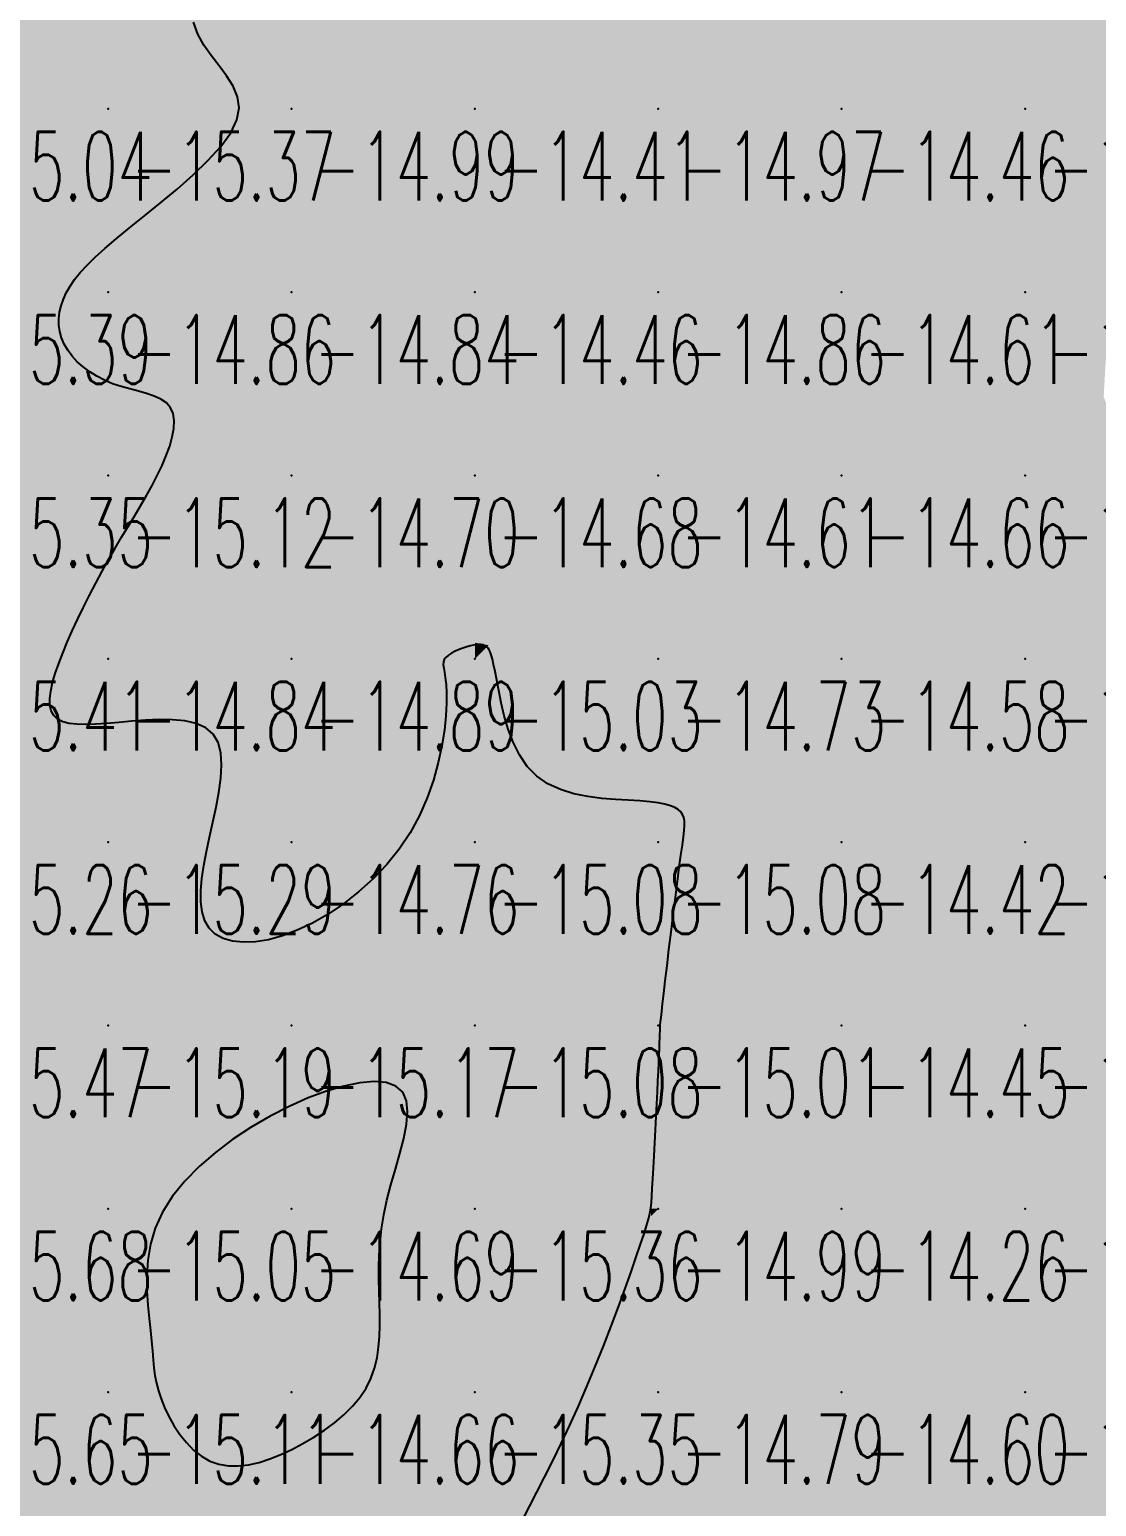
# Model space of a CAD drawing. Header units: millimetres. Extents: x 88261 to 90953, y 390274 to 392322.
# Drawn here: x 89676 to 89734.1, y 390931 to 391011.6 of the extents above; entities that cross this region are included whole.
import ezdxf
from ezdxf.enums import TextEntityAlignment as Align

# ---------------------------------------------------------------- set-up
doc = ezdxf.new("R2010")
doc.units = ezdxf.units.MM
doc.header["$LTSCALE"] = 25
for name, color, linetype in [('CN_04_00', 242, 'Continuous'), ('COTEAlt', 7, 'Continuous'), ('TN_COLORIAGE', 7, 'Continuous')]:
    doc.layers.add(name, color=color, linetype=linetype)
doc.styles.add('Simplex 1.0', font='Simplex.shx', dxfattribs={"width": 0.99, "height": 2.5})
doc.styles.get("Standard").update_dxf_attribs({"font": 'times.ttf'})

# ---------------------------------------------------------------- blocks, each defined once
blk = doc.blocks.new('COTE')
at = {"color": 0}
blk.add_point((0, 0), dxfattribs=at)
at = {"layer": 'COTEAlt'}
blk.add_attdef('ALT', text='', height=3.75, dxfattribs=at).set_placement((1.25, -1.25), align=Align.TOP_LEFT)

msp = doc.modelspace()

# ---------------------------------------------------------------- linework, layer by layer
at = {"layer": 'CN_04_00', "elevation": -15, "flags": 128}
msp.add_lwpolyline([(89702.892, 390930.367), (89703.246, 390931.035), (89703.635, 390931.783), (89704.054, 390932.603), (89704.496, 390933.49), (89704.953, 390934.434), (89705.42, 390935.428), (89705.891, 390936.465), (89706.358, 390937.538), (89706.815, 390938.637), (89707.257, 390939.742), (89707.678, 390940.832), (89708.073, 390941.885), (89708.437, 390942.881), (89708.764, 390943.797), (89709.049, 390944.613), (89709.287, 390945.306), (89709.475, 390945.865), (89709.616, 390946.31), (89709.72, 390946.674), (89709.793, 390946.987), (89709.843, 390947.28), (89709.877, 390947.585), (89709.901, 390947.931), (89709.925, 390948.351), (89709.952, 390948.867), (89709.985, 390949.466), (89710.02, 390950.126), (89710.058, 390950.828), (89710.096, 390951.549), (89710.134, 390952.269), (89710.17, 390952.966), (89710.203, 390953.62), (89710.231, 390954.213), (89710.256, 390954.744), (89710.277, 390955.216), (89710.295, 390955.63), (89710.31, 390955.99), (89710.322, 390956.298), (89710.331, 390956.556), (89710.339, 390956.769), (89710.345, 390956.94), (89710.351, 390957.092), (89710.361, 390957.249), (89710.377, 390957.436), (89710.401, 390957.678), (89710.437, 390957.998), (89710.485, 390958.422), (89710.549, 390958.975), (89710.631, 390959.671), (89710.728, 390960.484), (89710.835, 390961.38), (89710.949, 390962.324), (89711.066, 390963.279), (89711.183, 390964.212), (89711.295, 390965.087), (89711.398, 390965.868), (89711.489, 390966.528), (89711.565, 390967.075), (89711.624, 390967.521), (89711.663, 390967.881), (89711.68, 390968.169), (89711.672, 390968.4), (89711.637, 390968.588), (89711.573, 390968.746), (89711.476, 390968.888), (89711.338, 390969.014), (89711.154, 390969.127), (89710.913, 390969.225), (89710.61, 390969.31), (89710.236, 390969.382), (89709.783, 390969.441), (89709.244, 390969.487), (89708.615, 390969.523), (89707.917, 390969.564), (89707.173, 390969.626), (89706.408, 390969.726), (89705.646, 390969.88), (89704.912, 390970.106), (89704.229, 390970.419), (89703.622, 390970.838), (89703.109, 390971.37), (89702.687, 390971.995), (89702.343, 390972.684), (89702.068, 390973.408), (89701.851, 390974.138), (89701.681, 390974.846), (89701.548, 390975.503), (89701.441, 390976.08), (89701.35, 390976.555), (89701.273, 390976.934), (89701.205, 390977.229), (89701.144, 390977.453), (89701.088, 390977.618), (89701.032, 390977.735), (89700.976, 390977.819), (89700.915, 390977.881), (89700.847, 390977.931), (89700.769, 390977.97), (89700.681, 390977.999), (89700.58, 390978.016), (89700.463, 390978.02), (89700.329, 390978.011), (89700.176, 390977.987), (89700.002, 390977.948), (89699.807, 390977.894), (89699.597, 390977.826), (89699.384, 390977.745), (89699.175, 390977.652), (89698.981, 390977.549), (89698.81, 390977.438), (89698.673, 390977.32), (89698.578, 390977.197), (89698.531, 390977.067), (89698.525, 390976.918), (89698.548, 390976.736), (89698.589, 390976.507), (89698.636, 390976.215), (89698.679, 390975.846), (89698.706, 390975.385), (89698.706, 390974.818), (89698.668, 390974.136), (89698.584, 390973.354), (89698.448, 390972.494), (89698.252, 390971.576), (89697.988, 390970.621), (89697.651, 390969.651), (89697.232, 390968.686), (89696.724, 390967.748), (89696.125, 390966.854), (89695.445, 390966.015), (89694.701, 390965.234), (89693.909, 390964.519), (89693.084, 390963.875), (89692.241, 390963.308), (89691.397, 390962.824), (89690.567, 390962.429), (89689.766, 390962.127), (89689.003, 390961.918), (89688.289, 390961.8), (89687.632, 390961.774), (89687.04, 390961.836), (89686.525, 390961.986), (89686.094, 390962.223), (89685.756, 390962.544), (89685.517, 390962.949), (89685.37, 390963.429), (89685.304, 390963.979), (89685.306, 390964.591), (89685.367, 390965.258), (89685.475, 390965.972), (89685.618, 390966.727), (89685.786, 390967.515), (89685.966, 390968.326), (89686.141, 390969.144), (89686.29, 390969.95), (89686.394, 390970.726), (89686.434, 390971.451), (89686.39, 390972.107), (89686.243, 390972.675), (89685.974, 390973.136), (89685.57, 390973.478), (89685.048, 390973.711), (89684.434, 390973.852), (89683.752, 390973.917), (89683.025, 390973.925), (89682.28, 390973.892), (89681.54, 390973.835), (89680.83, 390973.771), (89680.17, 390973.715), (89679.568, 390973.675), (89679.025, 390973.658), (89678.543, 390973.671), (89678.126, 390973.719), (89677.775, 390973.809), (89677.494, 390973.948), (89677.284, 390974.141), (89677.146, 390974.395), (89677.077, 390974.705), (89677.07, 390975.07), (89677.12, 390975.483), (89677.221, 390975.942), (89677.368, 390976.442), (89677.554, 390976.98), (89677.773, 390977.55), (89678.021, 390978.15), (89678.294, 390978.772), (89678.589, 390979.412), (89678.902, 390980.063), (89679.23, 390980.718), (89679.57, 390981.372), (89679.919, 390982.019), (89680.274, 390982.653), (89680.631, 390983.269), (89680.987, 390983.867), (89681.339, 390984.452), (89681.684, 390985.024), (89682.018, 390985.586), (89682.34, 390986.141), (89682.644, 390986.692), (89682.929, 390987.24), (89683.19, 390987.786), (89683.42, 390988.324), (89683.609, 390988.846), (89683.75, 390989.345), (89683.834, 390989.811), (89683.852, 390990.236), (89683.796, 390990.614), (89683.657, 390990.935), (89683.431, 390991.195), (89683.128, 390991.404), (89682.763, 390991.572), (89682.349, 390991.713), (89681.9, 390991.839), (89681.432, 390991.962), (89680.958, 390992.095), (89680.493, 390992.248), (89680.049, 390992.434), (89679.631, 390992.65), (89679.243, 390992.893), (89678.887, 390993.16), (89678.567, 390993.448), (89678.287, 390993.754), (89678.049, 390994.073), (89677.857, 390994.403), (89677.713, 390994.741), (89677.617, 390995.086), (89677.568, 390995.435), (89677.563, 390995.788), (89677.603, 390996.144), (89677.685, 390996.501), (89677.808, 390996.857), (89677.97, 390997.213), (89678.173, 390997.568), (89678.423, 390997.929), (89678.73, 390998.306), (89679.1, 390998.708), (89679.545, 390999.144), (89680.071, 390999.622), (89680.689, 391000.153), (89681.406, 391000.744), (89682.224, 391001.402), (89683.105, 391002.113), (89684.007, 391002.863), (89684.885, 391003.636), (89685.695, 391004.416), (89686.393, 391005.186), (89686.935, 391005.932), (89687.276, 391006.637), (89687.388, 391007.29), (89687.301, 391007.899), (89687.06, 391008.476), (89686.711, 391009.034), (89686.298, 391009.586), (89685.867, 391010.143), (89685.464, 391010.718), (89685.134, 391011.323), (89684.91, 391011.968)], dxfattribs=at)
msp.add_lwpolyline([(89690.874, 390934.426), (89691.47, 390934.775), (89692.048, 390935.154), (89692.598, 390935.563), (89693.11, 390936), (89693.574, 390936.463), (89693.98, 390936.949), (89694.318, 390937.458), (89694.582, 390937.988), (89694.777, 390938.536), (89694.913, 390939.101), (89694.999, 390939.681), (89695.046, 390940.274), (89695.063, 390940.879), (89695.058, 390941.493), (89695.043, 390942.115), (89695.025, 390942.744), (89695.012, 390943.383), (89695.012, 390944.037), (89695.032, 390944.711), (89695.078, 390945.41), (89695.158, 390946.138), (89695.28, 390946.9), (89695.449, 390947.7), (89695.668, 390948.538), (89695.913, 390949.396), (89696.156, 390950.249), (89696.367, 390951.073), (89696.517, 390951.845), (89696.579, 390952.54), (89696.521, 390953.134), (89696.316, 390953.604), (89695.943, 390953.931), (89695.415, 390954.118), (89694.751, 390954.175), (89693.973, 390954.111), (89693.1, 390953.935), (89692.155, 390953.656), (89691.156, 390953.283), (89690.126, 390952.826), (89689.084, 390952.292), (89688.051, 390951.691), (89687.048, 390951.028), (89686.096, 390950.313), (89685.216, 390949.551), (89684.429, 390948.75), (89683.754, 390947.918), (89683.214, 390947.061), (89682.821, 390946.189), (89682.562, 390945.312), (89682.413, 390944.441), (89682.353, 390943.589), (89682.359, 390942.767), (89682.41, 390941.987), (89682.484, 390941.26), (89682.558, 390940.599), (89682.616, 390940.01), (89682.661, 390939.484), (89682.701, 390939.007), (89682.746, 390938.565), (89682.803, 390938.144), (89682.881, 390937.73), (89682.989, 390937.309), (89683.135, 390936.867), (89683.326, 390936.395), (89683.562, 390935.905), (89683.84, 390935.412), (89684.159, 390934.932), (89684.516, 390934.483), (89684.91, 390934.079), (89685.338, 390933.738), (89685.798, 390933.474), (89686.289, 390933.302), (89686.806, 390933.216), (89687.346, 390933.21), (89687.905, 390933.276), (89688.481, 390933.406), (89689.07, 390933.594), (89689.667, 390933.831), (89690.27, 390934.111), (89690.874, 390934.426)], close=True, dxfattribs=at)
at = {"layer": 'TN_COLORIAGE', "color": 241}
for points in [[(89670.249, 391017.239, -15.703), (89670.249, 391007.239, -15.703), (89680.249, 391017.239, -15.703)], [(89670.249, 391007.239, -15.703), (89680.249, 391007.239, -15.703), (89680.249, 391017.239, -15.703)], [(89680.249, 391017.239, -15), (89685.419, 391017.239, -15), (89680.249, 391007.239, -15), (89683.875, 391010.865, -15)], [(89683.875, 391010.865, -15.374), (89689.883, 391007.239, -15.374), (89680.249, 391007.239, -15.374)], [(89670.249, 391007.239, -15.374), (89670.249, 390997.239, -15.374), (89680.249, 391007.239, -15.374)], [(89670.249, 390997.239, -15), (89677.56, 390997.239, -15), (89680.249, 391007.239, -15), (89680.249, 390999.997, -15)], [(89680.249, 390999.997, -15.374), (89689.883, 391007.239, -15.374), (89680.249, 391007.239, -15.374)], [(89670.249, 390997.239, -15), (89677.56, 390997.239, -15), (89670.249, 390987.239, -15), (89677.333, 390994.323, -15)], [(89670.249, 390987.239, -15), (89677.333, 390994.323, -15), (89680.249, 390987.239, -15), (89680.249, 390991.887, -15)], [(89684.631, 390991.621, -15.124), (89680.249, 390991.887, -15.124), (89680.249, 390987.239, -15.124)], [(89683.174, 390987.239, -15.124), (89684.631, 390991.621, -15.124), (89680.249, 390987.239, -15.124)], [(89670.249, 390987.239, -15.124), (89670.249, 390977.239, -15.124), (89680.249, 390987.239, -15.124)], [(89670.249, 390977.239, -15), (89677.474, 390977.239, -15), (89680.249, 390987.239, -15), (89680.249, 390982.86, -15)], [(89683.174, 390987.239, -15.124), (89680.249, 390982.86, -15.124), (89680.249, 390987.239, -15.124)], [(89700.249, 390978.117, -15.031), (89698.025, 390977.239, -15.031), (89700.249, 390977.239, -15.031)], [(89700.991, 390977.982, -15.031), (89700.249, 390978.117, -15.031), (89700.249, 390977.239, -15.031)], [(89700.991, 390977.982, -15.031), (89701.275, 390977.239, -15.031), (89700.249, 390977.239, -15.031)], [(89670.249, 390977.239, -15), (89677.474, 390977.239, -15), (89670.249, 390967.239, -15), (89676.495, 390973.486, -15)], [(89700.249, 390967.239, -15), (89697.745, 390967.239, -15), (89700.249, 390977.239, -15), (89699.116, 390976.107, -15)], [(89699.116, 390976.107, -15.031), (89698.025, 390977.239, -15.031), (89700.249, 390977.239, -15.031)], [(89700.249, 390967.239, -15), (89702.552, 390969.542, -15), (89700.249, 390977.239, -15), (89701.275, 390977.239, -15)], [(89680.249, 390973.666, -15.285), (89687.488, 390974.478, -15.285), (89680.249, 390967.239, -15.285)], [(89685.642, 390967.239, -15.285), (89687.488, 390974.478, -15.285), (89680.249, 390967.239, -15.285)], [(89680.249, 390967.239, -15), (89680.249, 390973.666, -15), (89670.249, 390967.239, -15), (89676.495, 390973.486, -15)], [(89710.249, 390967.239, -15), (89710.249, 390969.618, -15), (89700.249, 390967.239, -15), (89702.552, 390969.542, -15)], [(89711.915, 390968.905, -15.085), (89710.249, 390969.618, -15.085), (89710.249, 390967.239, -15.085)], [(89711.53, 390967.239, -15.085), (89711.915, 390968.905, -15.085), (89710.249, 390967.239, -15.085)], [(89670.249, 390967.239, -15.285), (89670.249, 390957.239, -15.285), (89680.249, 390967.239, -15.285)], [(89670.249, 390957.239, -15.285), (89680.249, 390957.239, -15.285), (89680.249, 390967.239, -15.285)], [(89680.249, 390967.239, -15), (89685.642, 390967.239, -15), (89680.249, 390957.239, -15), (89684.661, 390961.652, -15)], [(89690.249, 390957.239, -15), (89690.249, 390961.42, -15), (89700.249, 390967.239, -15), (89697.745, 390967.239, -15)], [(89690.249, 390957.239, -15.081), (89700.249, 390957.239, -15.081), (89700.249, 390967.239, -15.081)], [(89700.249, 390967.239, -15.085), (89700.249, 390957.239, -15.085), (89710.249, 390967.239, -15.085)], [(89700.249, 390957.239, -15.085), (89710.249, 390957.239, -15.085), (89710.249, 390967.239, -15.085)], [(89710.249, 390967.239, -15), (89711.53, 390967.239, -15), (89710.249, 390957.239, -15), (89710.352, 390957.343, -15)], [(89680.249, 390957.239, -15), (89684.661, 390961.652, -15), (89690.249, 390957.239, -15), (89690.249, 390961.42, -15)], [(89670.249, 390957.239, -15.192), (89670.249, 390947.239, -15.192), (89680.249, 390957.239, -15.192)], [(89670.249, 390947.239, -15.192), (89680.249, 390947.239, -15.192), (89680.249, 390957.239, -15.192)], [(89680.249, 390957.239, -15.175), (89680.249, 390947.239, -15.175), (89690.249, 390957.239, -15.175)], [(89690.249, 390957.239, -15), (89690.249, 390953.632, -15), (89680.249, 390947.239, -15), (89681.562, 390947.239, -15)], [(89690.249, 390957.239, -15), (89690.249, 390953.632, -15), (89700.249, 390957.239, -15), (89698.198, 390955.188, -15)], [(89700.249, 390947.239, -15), (89694.859, 390947.239, -15), (89700.249, 390957.239, -15), (89698.198, 390955.188, -15)], [(89700.249, 390957.239, -15.006), (89700.249, 390947.239, -15.006), (89710.249, 390957.239, -15.006)], [(89700.249, 390947.239, -15), (89709.862, 390947.239, -15), (89710.249, 390957.239, -15), (89710.249, 390954.311, -15)], [(89710.352, 390957.343, -15.006), (89710.358, 390957.239, -15.006), (89710.249, 390957.239, -15.006)], [(89710.358, 390957.239, -15.006), (89710.249, 390954.311, -15.006), (89710.249, 390957.239, -15.006)], [(89670.249, 390947.239, -15.047), (89670.249, 390937.239, -15.047), (89680.249, 390947.239, -15.047)], [(89670.249, 390937.239, -15.047), (89680.249, 390937.239, -15.047), (89680.249, 390947.239, -15.047)], [(89680.249, 390937.239, -15), (89682.788, 390939.778, -15), (89680.249, 390947.239, -15), (89681.562, 390947.239, -15)], [(89695.062, 390942.053, -15.362), (89694.859, 390947.239, -15.362), (89700.249, 390947.239, -15.362)], [(89700.249, 390947.239, -15), (89695.062, 390942.053, -15), (89700.249, 390937.239, -15), (89695.149, 390937.239, -15)], [(89700.249, 390947.239, -15), (89709.862, 390947.239, -15), (89700.249, 390937.239, -15), (89709.849, 390946.84, -15)], [(89706.464, 390937.239, -15.35), (89709.849, 390946.84, -15.35), (89700.249, 390937.239, -15.35)], [(89682.636, 390937.239, -15.105), (89682.788, 390939.778, -15.105), (89680.249, 390937.239, -15.105)], [(89670.249, 390937.239, -15.105), (89670.249, 390927.239, -15.105), (89680.249, 390937.239, -15.105)], [(89670.249, 390927.239, -15.105), (89680.249, 390927.239, -15.105), (89680.249, 390937.239, -15.105)], [(89680.249, 390927.239, -15), (89685.476, 390932.467, -15), (89680.249, 390937.239, -15), (89682.636, 390937.239, -15)], [(89690.249, 390927.239, -15), (89690.249, 390933.74, -15), (89700.249, 390937.239, -15), (89695.149, 390937.239, -15)], [(89690.249, 390927.239, -15.35), (89700.249, 390927.239, -15.35), (89700.249, 390937.239, -15.35)], [(89700.249, 390937.239, -15), (89706.464, 390937.239, -15), (89700.249, 390927.239, -15), (89702.44, 390929.431, -15)], [(89690.249, 390927.239, -15), (89690.249, 390933.74, -15), (89680.249, 390927.239, -15), (89685.476, 390932.467, -15)]]:
    msp.add_solid(points, dxfattribs=at)
at = {"layer": 'TN_COLORIAGE', "color": 231}
for points in [[(89683.875, 391010.865, -14.343), (89685.419, 391017.239, -14.343), (89690.249, 391017.239, -14.343)], [(89689.883, 391007.239, -14.343), (89683.875, 391010.865, -14.343), (89690.249, 391007.239, -14.343), (89690.249, 391017.239, -14.343)], [(89690.249, 391017.239, -14.913), (89690.249, 391007.239, -14.913), (89700.249, 391017.239, -14.913)], [(89690.249, 391007.239, -14.913), (89700.249, 391007.239, -14.913), (89700.249, 391017.239, -14.913)], [(89700.249, 391017.239, -14.985), (89700.249, 391007.239, -14.985), (89710.249, 391017.239, -14.985)], [(89700.249, 391007.239, -14.985), (89710.249, 391007.239, -14.985), (89710.249, 391017.239, -14.985)], [(89710.249, 391017.239, -14.285), (89710.249, 391007.239, -14.285), (89720.249, 391017.239, -14.285)], [(89710.249, 391007.239, -14.285), (89720.249, 391007.239, -14.285), (89720.249, 391017.239, -14.285)], [(89720.249, 391017.239, -14.438), (89720.249, 391007.239, -14.438), (89730.249, 391017.239, -14.438)], [(89720.249, 391007.239, -14.438), (89730.249, 391007.239, -14.438), (89730.249, 391017.239, -14.438)], [(89730.249, 391017.239, -14.063), (89730.249, 391007.239, -14.063), (89740.249, 391017.239, -14.063)], [(89730.249, 391007.239, -14.063), (89740.249, 391007.239, -14.063), (89740.249, 391017.239, -14.063)], [(89689.883, 391007.239, -14.858), (89680.249, 390999.997, -14.858), (89690.249, 391007.239, -14.858), (89680.249, 390997.239, -14.858)], [(89680.249, 390997.239, -14.986), (89690.249, 390997.239, -14.986), (89690.249, 391007.239, -14.986)], [(89690.249, 391007.239, -14.412), (89690.249, 390997.239, -14.412), (89700.249, 391007.239, -14.412)], [(89690.249, 390997.239, -14.412), (89700.249, 390997.239, -14.412), (89700.249, 391007.239, -14.412)], [(89700.249, 391007.239, -14.971), (89700.249, 390997.239, -14.971), (89710.249, 391007.239, -14.971)], [(89700.249, 390997.239, -14.971), (89710.249, 390997.239, -14.971), (89710.249, 391007.239, -14.971)], [(89710.249, 391007.239, -14.46), (89710.249, 390997.239, -14.46), (89720.249, 391007.239, -14.46)], [(89710.249, 390997.239, -14.46), (89720.249, 390997.239, -14.46), (89720.249, 391007.239, -14.46)], [(89720.249, 391007.239, -14.28), (89720.249, 390997.239, -14.28), (89730.249, 391007.239, -14.28)], [(89720.249, 390997.239, -14.28), (89730.249, 390997.239, -14.28), (89730.249, 391007.239, -14.28)], [(89730.249, 391007.239, -14.094), (89730.249, 390997.239, -14.094), (89740.249, 391007.239, -14.094)], [(89730.249, 390997.239, -14), (89734.864, 390997.239, -14), (89740.249, 391007.239, -14), (89740.249, 391003.895, -14)], [(89680.249, 390999.997, -14.858), (89677.56, 390997.239, -14.858), (89680.249, 390997.239, -14.858)], [(89677.333, 390994.323, -14.858), (89677.56, 390997.239, -14.858), (89680.249, 390997.239, -14.858)], [(89680.249, 390991.887, -14.858), (89677.333, 390994.323, -14.858), (89680.249, 390997.239, -14.858)], [(89680.249, 390991.887, -14.842), (89684.631, 390991.621, -14.842), (89680.249, 390997.239, -14.842), (89690.249, 390997.239, -14.842)], [(89684.631, 390991.621, -14.701), (89683.174, 390987.239, -14.701), (89690.249, 390997.239, -14.701), (89690.249, 390987.239, -14.701)], [(89690.249, 390997.239, -14.456), (89690.249, 390987.239, -14.456), (89700.249, 390997.239, -14.456)], [(89690.249, 390987.239, -14.456), (89700.249, 390987.239, -14.456), (89700.249, 390997.239, -14.456)], [(89700.249, 390997.239, -14.857), (89700.249, 390987.239, -14.857), (89710.249, 390997.239, -14.857)], [(89700.249, 390987.239, -14.857), (89710.249, 390987.239, -14.857), (89710.249, 390997.239, -14.857)], [(89710.249, 390997.239, -14.607), (89710.249, 390987.239, -14.607), (89720.249, 390997.239, -14.607)], [(89710.249, 390987.239, -14.607), (89720.249, 390987.239, -14.607), (89720.249, 390997.239, -14.607)], [(89720.249, 390997.239, -14.16), (89720.249, 390987.239, -14.16), (89730.249, 390997.239, -14.16)], [(89720.249, 390987.239, -14.16), (89730.249, 390987.239, -14.16), (89730.249, 390997.239, -14.16)], [(89730.249, 390997.239, -14), (89734.864, 390997.239, -14), (89730.249, 390987.239, -14), (89734.54, 390991.531, -14)], [(89734.54, 390991.531, -14.141), (89736.222, 390987.239, -14.141), (89730.249, 390987.239, -14.141)], [(89680.249, 390982.86, -14.701), (89683.174, 390987.239, -14.701), (89680.249, 390977.239, -14.701), (89690.249, 390987.239, -14.701)], [(89680.249, 390977.239, -14.701), (89690.249, 390977.239, -14.701), (89690.249, 390987.239, -14.701)], [(89690.249, 390987.239, -14.677), (89690.249, 390977.239, -14.677), (89700.249, 390987.239, -14.677)], [(89698.025, 390977.239, -14.677), (89700.249, 390978.117, -14.677), (89690.249, 390977.239, -14.677), (89700.249, 390987.239, -14.677)], [(89700.249, 390978.117, -14.612), (89700.991, 390977.982, -14.612), (89700.249, 390987.239, -14.612), (89710.249, 390987.239, -14.612)], [(89701.275, 390977.239, -14.612), (89700.991, 390977.982, -14.612), (89710.249, 390977.239, -14.612), (89710.249, 390987.239, -14.612)], [(89710.249, 390987.239, -14.657), (89710.249, 390977.239, -14.657), (89720.249, 390987.239, -14.657)], [(89710.249, 390977.239, -14.657), (89720.249, 390977.239, -14.657), (89720.249, 390987.239, -14.657)], [(89720.249, 390987.239, -14.141), (89720.249, 390977.239, -14.141), (89730.249, 390987.239, -14.141)], [(89720.249, 390977.239, -14.141), (89730.249, 390977.239, -14.141), (89730.249, 390987.239, -14.141)], [(89730.249, 390977.239, -14), (89736.238, 390983.228, -14), (89730.249, 390987.239, -14), (89736.222, 390987.239, -14)], [(89680.249, 390982.86, -14.841), (89677.474, 390977.239, -14.841), (89680.249, 390977.239, -14.841)], [(89736.238, 390983.228, -14.142), (89737.369, 390977.239, -14.142), (89730.249, 390977.239, -14.142)], [(89676.495, 390973.486, -14.841), (89677.474, 390977.239, -14.841), (89680.249, 390977.239, -14.841)], [(89676.495, 390973.486, -14.841), (89680.249, 390973.666, -14.841), (89680.249, 390977.239, -14.841)], [(89687.488, 390974.478, -14.841), (89680.249, 390973.666, -14.841), (89690.249, 390977.239, -14.841), (89680.249, 390977.239, -14.841)], [(89687.488, 390974.478, -14.757), (89685.642, 390967.239, -14.757), (89690.249, 390977.239, -14.757), (89690.249, 390967.239, -14.757)], [(89698.025, 390977.239, -14.757), (89699.116, 390976.107, -14.757), (89690.249, 390977.239, -14.757), (89690.249, 390967.239, -14.757)], [(89701.275, 390977.239, -14.728), (89702.552, 390969.542, -14.728), (89710.249, 390977.239, -14.728)], [(89702.552, 390969.542, -14.728), (89710.249, 390969.618, -14.728), (89710.249, 390977.239, -14.728)], [(89710.249, 390969.618, -14.576), (89711.915, 390968.905, -14.576), (89710.249, 390977.239, -14.576), (89720.249, 390977.239, -14.576)], [(89711.915, 390968.905, -14.423), (89711.53, 390967.239, -14.423), (89720.249, 390977.239, -14.423), (89720.249, 390967.239, -14.423)], [(89720.249, 390977.239, -14.142), (89720.249, 390967.239, -14.142), (89730.249, 390977.239, -14.142)], [(89720.249, 390967.239, -14.142), (89730.249, 390967.239, -14.142), (89730.249, 390977.239, -14.142)], [(89730.249, 390967.239, -14), (89739.486, 390976.476, -14), (89730.249, 390977.239, -14), (89737.369, 390977.239, -14)], [(89699.116, 390976.107, -14.757), (89697.745, 390967.239, -14.757), (89690.249, 390967.239, -14.757)], [(89739.486, 390976.476, -14.693), (89740.085, 390967.239, -14.693), (89730.249, 390967.239, -14.693)], [(89684.661, 390961.652, -14.757), (89685.642, 390967.239, -14.757), (89690.249, 390967.239, -14.757)], [(89690.249, 390961.42, -14.757), (89684.661, 390961.652, -14.757), (89690.249, 390967.239, -14.757)], [(89697.745, 390967.239, -14.757), (89690.249, 390961.42, -14.757), (89690.249, 390967.239, -14.757)], [(89710.352, 390957.343, -14.423), (89711.53, 390967.239, -14.423), (89720.249, 390967.239, -14.423)], [(89710.358, 390957.239, -14.423), (89710.352, 390957.343, -14.423), (89720.249, 390957.239, -14.423), (89720.249, 390967.239, -14.423)], [(89720.249, 390967.239, -14.693), (89720.249, 390957.239, -14.693), (89730.249, 390967.239, -14.693)], [(89720.249, 390957.239, -14.693), (89730.249, 390957.239, -14.693), (89730.249, 390967.239, -14.693)], [(89730.249, 390967.239, -14), (89740.085, 390967.239, -14), (89730.249, 390957.239, -14), (89740.049, 390967.04, -14)], [(89730.249, 390957.239, -14), (89740.049, 390967.04, -14), (89740.249, 390957.239, -14), (89740.249, 390966.981, -14)], [(89710.249, 390954.311, -14.453), (89710.358, 390957.239, -14.453), (89710.249, 390947.239, -14.453), (89720.249, 390957.239, -14.453)], [(89710.249, 390947.239, -14.453), (89720.249, 390947.239, -14.453), (89720.249, 390957.239, -14.453)], [(89720.249, 390957.239, -14.567), (89720.249, 390947.239, -14.567), (89730.249, 390957.239, -14.567)], [(89720.249, 390947.239, -14.567), (89730.249, 390947.239, -14.567), (89730.249, 390957.239, -14.567)], [(89730.249, 390957.239, -14.435), (89730.249, 390947.239, -14.435), (89740.249, 390957.239, -14.435)], [(89730.249, 390947.239, -14.435), (89740.249, 390947.239, -14.435), (89740.249, 390957.239, -14.435)], [(89698.198, 390955.188, -14.69), (89690.249, 390953.632, -14.69), (89690.249, 390947.239, -14.69)], [(89698.198, 390955.188, -14.69), (89694.859, 390947.239, -14.69), (89690.249, 390947.239, -14.69)], [(89710.249, 390954.311, -14.985), (89709.862, 390947.239, -14.985), (89710.249, 390947.239, -14.985)], [(89681.562, 390947.239, -14.69), (89690.249, 390953.632, -14.69), (89690.249, 390947.239, -14.69)], [(89681.562, 390947.239, -14.69), (89682.788, 390939.778, -14.69), (89690.249, 390947.239, -14.69)], [(89682.788, 390939.778, -14.664), (89682.636, 390937.239, -14.664), (89690.249, 390947.239, -14.664), (89690.249, 390937.239, -14.664)], [(89694.859, 390947.239, -14.664), (89695.062, 390942.053, -14.664), (89690.249, 390947.239, -14.664), (89690.249, 390937.239, -14.664)], [(89709.849, 390946.84, -14.787), (89706.464, 390937.239, -14.787), (89710.249, 390947.239, -14.787), (89710.249, 390937.239, -14.787)], [(89709.849, 390946.84, -14.985), (89709.862, 390947.239, -14.985), (89710.249, 390947.239, -14.985)], [(89710.249, 390947.239, -14.256), (89710.249, 390937.239, -14.256), (89720.249, 390947.239, -14.256)], [(89710.249, 390937.239, -14.256), (89720.249, 390937.239, -14.256), (89720.249, 390947.239, -14.256)], [(89720.249, 390947.239, -14.508), (89720.249, 390937.239, -14.508), (89730.249, 390947.239, -14.508)], [(89720.249, 390937.239, -14.508), (89730.249, 390937.239, -14.508), (89730.249, 390947.239, -14.508)], [(89730.249, 390947.239, -14.438), (89730.249, 390937.239, -14.438), (89740.249, 390947.239, -14.438)], [(89730.249, 390937.239, -14.438), (89740.249, 390937.239, -14.438), (89740.249, 390947.239, -14.438)], [(89695.149, 390937.239, -14.664), (89695.062, 390942.053, -14.664), (89690.249, 390937.239, -14.664)], [(89682.636, 390937.239, -14.664), (89685.476, 390932.467, -14.664), (89690.249, 390937.239, -14.664)], [(89685.476, 390932.467, -14.664), (89690.249, 390933.74, -14.664), (89690.249, 390937.239, -14.664)], [(89695.149, 390937.239, -14.664), (89690.249, 390933.74, -14.664), (89690.249, 390937.239, -14.664)], [(89702.44, 390929.431, -14.38), (89701.129, 390927.239, -14.38), (89710.249, 390937.239, -14.38), (89710.249, 390927.239, -14.38)], [(89702.44, 390929.431, -14.787), (89706.464, 390937.239, -14.787), (89710.249, 390937.239, -14.787)], [(89710.249, 390937.239, -14.596), (89710.249, 390927.239, -14.596), (89720.249, 390937.239, -14.596)], [(89720.249, 390929.759, -14.38), (89718.449, 390927.239, -14.38), (89720.249, 390937.239, -14.38), (89710.249, 390927.239, -14.38)], [(89720.249, 390929.759, -14.524), (89722.47, 390929.46, -14.524), (89720.249, 390937.239, -14.524), (89730.249, 390937.239, -14.524)], [(89722.773, 390927.239, -14.524), (89722.47, 390929.46, -14.524), (89730.249, 390927.239, -14.524), (89730.249, 390937.239, -14.524)], [(89730.249, 390937.239, -14.301), (89730.249, 390927.239, -14.301), (89740.249, 390937.239, -14.301)], [(89730.249, 390927.239, -14), (89740.033, 390927.239, -14), (89740.249, 390937.239, -14), (89740.249, 390927.659, -14)]]:
    msp.add_solid(points, dxfattribs=at)

# ---------------------------------------------------------------- block references
at = {"layer": 'COTEAlt'}
ref = msp.add_blockref('COTE', (89670.249, 391007.239), dxfattribs=at)
ref.add_attrib('ALT', '-15.04', dxfattribs={"height": 3.75, "style": 'Simplex 1.0', "width": 0.6}).set_placement((89671.499, 391005.989), align=Align.TOP_LEFT)
ref = msp.add_blockref('COTE', (89680.249, 391007.239), dxfattribs=at)
ref.add_attrib('ALT', '-15.37', dxfattribs={"height": 3.75, "style": 'Simplex 1.0', "width": 0.6}).set_placement((89681.499, 391005.989), align=Align.TOP_LEFT)
ref = msp.add_blockref('COTE', (89690.249, 391007.239), dxfattribs=at)
ref.add_attrib('ALT', '-14.99', dxfattribs={"height": 3.75, "style": 'Simplex 1.0', "width": 0.6}).set_placement((89691.499, 391005.989), align=Align.TOP_LEFT)
ref = msp.add_blockref('COTE', (89700.249, 391007.239), dxfattribs=at)
ref.add_attrib('ALT', '-14.41', dxfattribs={"height": 3.75, "style": 'Simplex 1.0', "width": 0.6}).set_placement((89701.499, 391005.989), align=Align.TOP_LEFT)
ref = msp.add_blockref('COTE', (89710.249, 391007.239), dxfattribs=at)
ref.add_attrib('ALT', '-14.97', dxfattribs={"height": 3.75, "style": 'Simplex 1.0', "width": 0.6}).set_placement((89711.499, 391005.989), align=Align.TOP_LEFT)
ref = msp.add_blockref('COTE', (89720.249, 391007.239), dxfattribs=at)
ref.add_attrib('ALT', '-14.46', dxfattribs={"height": 3.75, "style": 'Simplex 1.0', "width": 0.6}).set_placement((89721.499, 391005.989), align=Align.TOP_LEFT)
ref = msp.add_blockref('COTE', (89730.249, 391007.239), dxfattribs=at)
ref.add_attrib('ALT', '-14.28', dxfattribs={"height": 3.75, "style": 'Simplex 1.0', "width": 0.6}).set_placement((89731.499, 391005.989), align=Align.TOP_LEFT)
ref = msp.add_blockref('COTE', (89670.249, 390997.239), dxfattribs=at)
ref.add_attrib('ALT', '-15.39', dxfattribs={"height": 3.75, "style": 'Simplex 1.0', "width": 0.6}).set_placement((89671.499, 390995.989), align=Align.TOP_LEFT)
ref = msp.add_blockref('COTE', (89680.249, 390997.239), dxfattribs=at)
ref.add_attrib('ALT', '-14.86', dxfattribs={"height": 3.75, "style": 'Simplex 1.0', "width": 0.6}).set_placement((89681.499, 390995.989), align=Align.TOP_LEFT)
ref = msp.add_blockref('COTE', (89690.249, 390997.239), dxfattribs=at)
ref.add_attrib('ALT', '-14.84', dxfattribs={"height": 3.75, "style": 'Simplex 1.0', "width": 0.6}).set_placement((89691.499, 390995.989), align=Align.TOP_LEFT)
ref = msp.add_blockref('COTE', (89700.249, 390997.239), dxfattribs=at)
ref.add_attrib('ALT', '-14.46', dxfattribs={"height": 3.75, "style": 'Simplex 1.0', "width": 0.6}).set_placement((89701.499, 390995.989), align=Align.TOP_LEFT)
ref = msp.add_blockref('COTE', (89710.249, 390997.239), dxfattribs=at)
ref.add_attrib('ALT', '-14.86', dxfattribs={"height": 3.75, "style": 'Simplex 1.0', "width": 0.6}).set_placement((89711.499, 390995.989), align=Align.TOP_LEFT)
ref = msp.add_blockref('COTE', (89720.249, 390997.239), dxfattribs=at)
ref.add_attrib('ALT', '-14.61', dxfattribs={"height": 3.75, "style": 'Simplex 1.0', "width": 0.6}).set_placement((89721.499, 390995.989), align=Align.TOP_LEFT)
ref = msp.add_blockref('COTE', (89730.249, 390997.239), dxfattribs=at)
ref.add_attrib('ALT', '-14.16', dxfattribs={"height": 3.75, "style": 'Simplex 1.0', "width": 0.6}).set_placement((89731.499, 390995.989), align=Align.TOP_LEFT)
ref = msp.add_blockref('COTE', (89670.249, 390987.239), dxfattribs=at)
ref.add_attrib('ALT', '-15.35', dxfattribs={"height": 3.75, "style": 'Simplex 1.0', "width": 0.6}).set_placement((89671.499, 390985.989), align=Align.TOP_LEFT)
ref = msp.add_blockref('COTE', (89680.249, 390987.239), dxfattribs=at)
ref.add_attrib('ALT', '-15.12', dxfattribs={"height": 3.75, "style": 'Simplex 1.0', "width": 0.6}).set_placement((89681.499, 390985.989), align=Align.TOP_LEFT)
ref = msp.add_blockref('COTE', (89690.249, 390987.239), dxfattribs=at)
ref.add_attrib('ALT', '-14.70', dxfattribs={"height": 3.75, "style": 'Simplex 1.0', "width": 0.6}).set_placement((89691.499, 390985.989), align=Align.TOP_LEFT)
ref = msp.add_blockref('COTE', (89700.249, 390987.239), dxfattribs=at)
ref.add_attrib('ALT', '-14.68', dxfattribs={"height": 3.75, "style": 'Simplex 1.0', "width": 0.6}).set_placement((89701.499, 390985.989), align=Align.TOP_LEFT)
ref = msp.add_blockref('COTE', (89710.249, 390987.239), dxfattribs=at)
ref.add_attrib('ALT', '-14.61', dxfattribs={"height": 3.75, "style": 'Simplex 1.0', "width": 0.6}).set_placement((89711.499, 390985.989), align=Align.TOP_LEFT)
ref = msp.add_blockref('COTE', (89720.249, 390987.239), dxfattribs=at)
ref.add_attrib('ALT', '-14.66', dxfattribs={"height": 3.75, "style": 'Simplex 1.0', "width": 0.6}).set_placement((89721.499, 390985.989), align=Align.TOP_LEFT)
ref = msp.add_blockref('COTE', (89730.249, 390987.239), dxfattribs=at)
ref.add_attrib('ALT', '-14.14', dxfattribs={"height": 3.75, "style": 'Simplex 1.0', "width": 0.6}).set_placement((89731.499, 390985.989), align=Align.TOP_LEFT)
ref = msp.add_blockref('COTE', (89670.249, 390977.239), dxfattribs=at)
ref.add_attrib('ALT', '-15.41', dxfattribs={"height": 3.75, "style": 'Simplex 1.0', "width": 0.6}).set_placement((89671.499, 390975.989), align=Align.TOP_LEFT)
ref = msp.add_blockref('COTE', (89680.249, 390977.239), dxfattribs=at)
ref.add_attrib('ALT', '-14.84', dxfattribs={"height": 3.75, "style": 'Simplex 1.0', "width": 0.6}).set_placement((89681.499, 390975.989), align=Align.TOP_LEFT)
ref = msp.add_blockref('COTE', (89690.249, 390977.239), dxfattribs=at)
ref.add_attrib('ALT', '-14.89', dxfattribs={"height": 3.75, "style": 'Simplex 1.0', "width": 0.6}).set_placement((89691.499, 390975.989), align=Align.TOP_LEFT)
ref = msp.add_blockref('COTE', (89700.249, 390977.239), dxfattribs=at)
ref.add_attrib('ALT', '-15.03', dxfattribs={"height": 3.75, "style": 'Simplex 1.0', "width": 0.6}).set_placement((89701.499, 390975.989), align=Align.TOP_LEFT)
ref = msp.add_blockref('COTE', (89710.249, 390977.239), dxfattribs=at)
ref.add_attrib('ALT', '-14.73', dxfattribs={"height": 3.75, "style": 'Simplex 1.0', "width": 0.6}).set_placement((89711.499, 390975.989), align=Align.TOP_LEFT)
ref = msp.add_blockref('COTE', (89720.249, 390977.239), dxfattribs=at)
ref.add_attrib('ALT', '-14.58', dxfattribs={"height": 3.75, "style": 'Simplex 1.0', "width": 0.6}).set_placement((89721.499, 390975.989), align=Align.TOP_LEFT)
ref = msp.add_blockref('COTE', (89730.249, 390977.239), dxfattribs=at)
ref.add_attrib('ALT', '-14.14', dxfattribs={"height": 3.75, "style": 'Simplex 1.0', "width": 0.6}).set_placement((89731.499, 390975.989), align=Align.TOP_LEFT)
ref = msp.add_blockref('COTE', (89670.249, 390967.239), dxfattribs=at)
ref.add_attrib('ALT', '-15.26', dxfattribs={"height": 3.75, "style": 'Simplex 1.0', "width": 0.6}).set_placement((89671.499, 390965.989), align=Align.TOP_LEFT)
ref = msp.add_blockref('COTE', (89680.249, 390967.239), dxfattribs=at)
ref.add_attrib('ALT', '-15.29', dxfattribs={"height": 3.75, "style": 'Simplex 1.0', "width": 0.6}).set_placement((89681.499, 390965.989), align=Align.TOP_LEFT)
ref = msp.add_blockref('COTE', (89690.249, 390967.239), dxfattribs=at)
ref.add_attrib('ALT', '-14.76', dxfattribs={"height": 3.75, "style": 'Simplex 1.0', "width": 0.6}).set_placement((89691.499, 390965.989), align=Align.TOP_LEFT)
ref = msp.add_blockref('COTE', (89700.249, 390967.239), dxfattribs=at)
ref.add_attrib('ALT', '-15.08', dxfattribs={"height": 3.75, "style": 'Simplex 1.0', "width": 0.6}).set_placement((89701.499, 390965.989), align=Align.TOP_LEFT)
ref = msp.add_blockref('COTE', (89710.249, 390967.239), dxfattribs=at)
ref.add_attrib('ALT', '-15.08', dxfattribs={"height": 3.75, "style": 'Simplex 1.0', "width": 0.6}).set_placement((89711.499, 390965.989), align=Align.TOP_LEFT)
ref = msp.add_blockref('COTE', (89720.249, 390967.239), dxfattribs=at)
ref.add_attrib('ALT', '-14.42', dxfattribs={"height": 3.75, "style": 'Simplex 1.0', "width": 0.6}).set_placement((89721.499, 390965.989), align=Align.TOP_LEFT)
ref = msp.add_blockref('COTE', (89730.249, 390967.239), dxfattribs=at)
ref.add_attrib('ALT', '-14.69', dxfattribs={"height": 3.75, "style": 'Simplex 1.0', "width": 0.6}).set_placement((89731.499, 390965.989), align=Align.TOP_LEFT)
ref = msp.add_blockref('COTE', (89670.249, 390957.239), dxfattribs=at)
ref.add_attrib('ALT', '-15.47', dxfattribs={"height": 3.75, "style": 'Simplex 1.0', "width": 0.6}).set_placement((89671.499, 390955.989), align=Align.TOP_LEFT)
ref = msp.add_blockref('COTE', (89680.249, 390957.239), dxfattribs=at)
ref.add_attrib('ALT', '-15.19', dxfattribs={"height": 3.75, "style": 'Simplex 1.0', "width": 0.6}).set_placement((89681.499, 390955.989), align=Align.TOP_LEFT)
ref = msp.add_blockref('COTE', (89690.249, 390957.239), dxfattribs=at)
ref.add_attrib('ALT', '-15.17', dxfattribs={"height": 3.75, "style": 'Simplex 1.0', "width": 0.6}).set_placement((89691.499, 390955.989), align=Align.TOP_LEFT)
ref = msp.add_blockref('COTE', (89700.249, 390957.239), dxfattribs=at)
ref.add_attrib('ALT', '-15.08', dxfattribs={"height": 3.75, "style": 'Simplex 1.0', "width": 0.6}).set_placement((89701.499, 390955.989), align=Align.TOP_LEFT)
ref = msp.add_blockref('COTE', (89710.249, 390957.239), dxfattribs=at)
ref.add_attrib('ALT', '-15.01', dxfattribs={"height": 3.75, "style": 'Simplex 1.0', "width": 0.6}).set_placement((89711.499, 390955.989), align=Align.TOP_LEFT)
ref = msp.add_blockref('COTE', (89720.249, 390957.239), dxfattribs=at)
ref.add_attrib('ALT', '-14.45', dxfattribs={"height": 3.75, "style": 'Simplex 1.0', "width": 0.6}).set_placement((89721.499, 390955.989), align=Align.TOP_LEFT)
ref = msp.add_blockref('COTE', (89730.249, 390957.239), dxfattribs=at)
ref.add_attrib('ALT', '-14.57', dxfattribs={"height": 3.75, "style": 'Simplex 1.0', "width": 0.6}).set_placement((89731.499, 390955.989), align=Align.TOP_LEFT)
ref = msp.add_blockref('COTE', (89670.249, 390947.239), dxfattribs=at)
ref.add_attrib('ALT', '-15.68', dxfattribs={"height": 3.75, "style": 'Simplex 1.0', "width": 0.6}).set_placement((89671.499, 390945.989), align=Align.TOP_LEFT)
ref = msp.add_blockref('COTE', (89680.249, 390947.239), dxfattribs=at)
ref.add_attrib('ALT', '-15.05', dxfattribs={"height": 3.75, "style": 'Simplex 1.0', "width": 0.6}).set_placement((89681.499, 390945.989), align=Align.TOP_LEFT)
ref = msp.add_blockref('COTE', (89690.249, 390947.239), dxfattribs=at)
ref.add_attrib('ALT', '-14.69', dxfattribs={"height": 3.75, "style": 'Simplex 1.0', "width": 0.6}).set_placement((89691.499, 390945.989), align=Align.TOP_LEFT)
ref = msp.add_blockref('COTE', (89700.249, 390947.239), dxfattribs=at)
ref.add_attrib('ALT', '-15.36', dxfattribs={"height": 3.75, "style": 'Simplex 1.0', "width": 0.6}).set_placement((89701.499, 390945.989), align=Align.TOP_LEFT)
ref = msp.add_blockref('COTE', (89710.249, 390947.239), dxfattribs=at)
ref.add_attrib('ALT', '-14.99', dxfattribs={"height": 3.75, "style": 'Simplex 1.0', "width": 0.6}).set_placement((89711.499, 390945.989), align=Align.TOP_LEFT)
ref = msp.add_blockref('COTE', (89720.249, 390947.239), dxfattribs=at)
ref.add_attrib('ALT', '-14.26', dxfattribs={"height": 3.75, "style": 'Simplex 1.0', "width": 0.6}).set_placement((89721.499, 390945.989), align=Align.TOP_LEFT)
ref = msp.add_blockref('COTE', (89730.249, 390947.239), dxfattribs=at)
ref.add_attrib('ALT', '-14.51', dxfattribs={"height": 3.75, "style": 'Simplex 1.0', "width": 0.6}).set_placement((89731.499, 390945.989), align=Align.TOP_LEFT)
ref = msp.add_blockref('COTE', (89670.249, 390937.239), dxfattribs=at)
ref.add_attrib('ALT', '-15.65', dxfattribs={"height": 3.75, "style": 'Simplex 1.0', "width": 0.6}).set_placement((89671.499, 390935.989), align=Align.TOP_LEFT)
ref = msp.add_blockref('COTE', (89680.249, 390937.239), dxfattribs=at)
ref.add_attrib('ALT', '-15.11', dxfattribs={"height": 3.75, "style": 'Simplex 1.0', "width": 0.6}).set_placement((89681.499, 390935.989), align=Align.TOP_LEFT)
ref = msp.add_blockref('COTE', (89690.249, 390937.239), dxfattribs=at)
ref.add_attrib('ALT', '-14.66', dxfattribs={"height": 3.75, "style": 'Simplex 1.0', "width": 0.6}).set_placement((89691.499, 390935.989), align=Align.TOP_LEFT)
ref = msp.add_blockref('COTE', (89700.249, 390937.239), dxfattribs=at)
ref.add_attrib('ALT', '-15.35', dxfattribs={"height": 3.75, "style": 'Simplex 1.0', "width": 0.6}).set_placement((89701.499, 390935.989), align=Align.TOP_LEFT)
ref = msp.add_blockref('COTE', (89710.249, 390937.239), dxfattribs=at)
ref.add_attrib('ALT', '-14.79', dxfattribs={"height": 3.75, "style": 'Simplex 1.0', "width": 0.6}).set_placement((89711.499, 390935.989), align=Align.TOP_LEFT)
ref = msp.add_blockref('COTE', (89720.249, 390937.239), dxfattribs=at)
ref.add_attrib('ALT', '-14.60', dxfattribs={"height": 3.75, "style": 'Simplex 1.0', "width": 0.6}).set_placement((89721.499, 390935.989), align=Align.TOP_LEFT)
ref = msp.add_blockref('COTE', (89730.249, 390937.239), dxfattribs=at)
ref.add_attrib('ALT', '-14.52', dxfattribs={"height": 3.75, "style": 'Simplex 1.0', "width": 0.6}).set_placement((89731.499, 390935.989), align=Align.TOP_LEFT)

doc.saveas('drawing.dxf')
